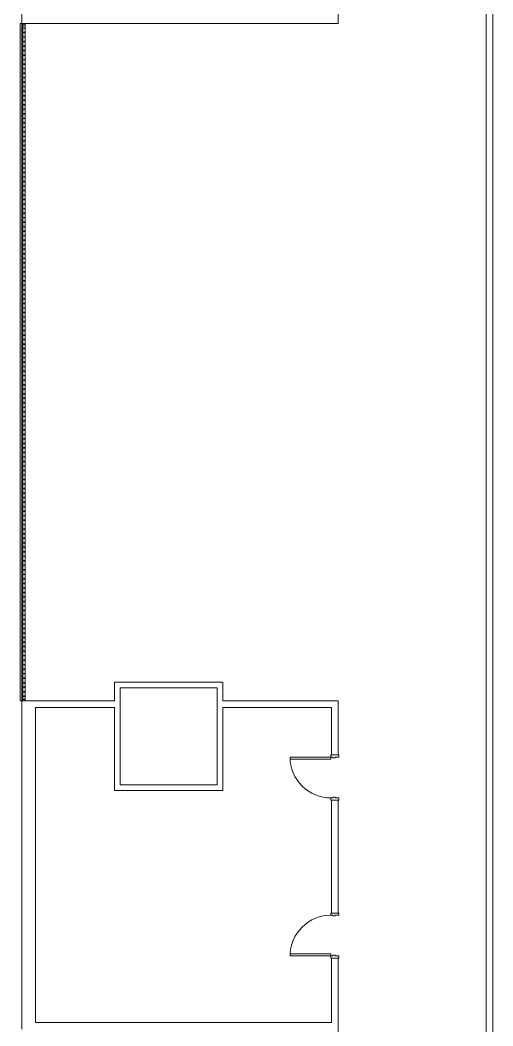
# Model space of a CAD drawing. Header units: inches. Extents: x 436 to 1284, y -1573 to 2891.
# Drawn here: x 471 to 890, y 59 to 950 of the extents above; entities that cross this region are included whole.
import ezdxf

# ---------------------------------------------------------------- set-up
doc = ezdxf.new("R2010")
doc.units = ezdxf.units.IN
doc.header["$MEASUREMENT"] = 0
for name, color, linetype, lineweight in [('A-DOOR', 31, 'Continuous', 9), ('A-DOOR-FRAM', 31, 'Continuous', 9), ('A-FLOR-HRAL', 11, 'Continuous', 9), ('A-WALL', 113, 'Continuous', 9), ('I-WALL', 2, 'Continuous', 9)]:
    doc.layers.add(name, color=color, linetype=linetype, lineweight=lineweight)

# ---------------------------------------------------------------- blocks, each defined once
blk = doc.blocks.new('Door-Single_CE_ - HM Door-2_ HM Frame-5141869-LEVEL 1 Map Export')
at = {"layer": 'A-DOOR'}
for p, q in [((16.25, -39.5), (16.25, -3.5)), ((16.25, -3.5), (18, -3.5)), ((16.25, -39.5), (16.25, -3.5)), ((18, -3.5), (16.25, -3.5)), ((18, -3.5), (18, -39.5)), ((18, -3.5), (18, -39.5)), ((18, -39.5), (16.25, -39.5)), ((18, -39.5), (16.25, -39.5))]:
    blk.add_line(p, q, dxfattribs=at)
blk.add_arc((18, -3.5), 36, 179.5, 270, dxfattribs=at)
blk.add_arc((18, -3.5), 36, 179.5, 270, dxfattribs=at)
blk.add_arc((18, -3.5), 36, 179.5, 270, dxfattribs=at)
blk.add_arc((18, -3.5), 36, 179.5, 270, dxfattribs=at)
at = {"layer": 'A-DOOR-FRAM'}
for p, q in [((-20, 3.5), (-18, 3.5)), ((-20, -3.5), (-20, 3.5)), ((-18, 3.5), (-18, 0.25)), ((-18, 0.25), (-17.5, 0.25)), ((-17.5, 0.25), (-17.5, -1.75)), ((17.5, 0.25), (18, 0.25)), ((17.5, -1.75), (17.5, 0.25)), ((18, 3.5), (20, 3.5)), ((18, 0.25), (18, 3.5)), ((20, 3.5), (20, -3.5)), ((-18, -3.5), (-20, -3.5)), ((-18, -1.75), (-18, -3.5)), ((-17.5, -1.75), (-18, -1.75)), ((18, -1.75), (17.5, -1.75)), ((18, -3.5), (18, -1.75)), ((20, -3.5), (18, -3.5))]:
    blk.add_line(p, q, dxfattribs=at)
blk = doc.blocks.new('Door-Single_CE_ - HM Door-2_ HM Frame-5144392-LEVEL 1 Map Export')
at = {"layer": 'A-DOOR'}
for p, q in [((18, 39.5), (16.25, 39.5)), ((16.25, 39.5), (16.25, 3.5)), ((18, 39.5), (16.25, 39.5)), ((16.25, 39.5), (16.25, 3.5)), ((18, 3.5), (18, 39.5)), ((18, 3.5), (18, 39.5)), ((16.25, 3.5), (18, 3.5)), ((18, 3.5), (16.25, 3.5))]:
    blk.add_line(p, q, dxfattribs=at)
blk.add_arc((18, 3.5), 36, 90, 180.5, dxfattribs=at)
blk.add_arc((18, 3.5), 36, 90, 180.5, dxfattribs=at)
blk.add_arc((18, 3.5), 36, 90, 180.5, dxfattribs=at)
blk.add_arc((18, 3.5), 36, 90, 180.5, dxfattribs=at)
at = {"layer": 'A-DOOR-FRAM'}
for p, q in [((-18, 3.5), (-20, 3.5)), ((-20, 3.5), (-20, -3.5)), ((-18, 1.75), (-18, 3.5)), ((-17.5, 1.75), (-18, 1.75)), ((-17.5, -0.25), (-17.5, 1.75)), ((18, 1.75), (17.5, 1.75)), ((17.5, 1.75), (17.5, -0.25)), ((20, 3.5), (18, 3.5)), ((18, 3.5), (18, 1.75)), ((20, -3.5), (20, 3.5)), ((-20, -3.5), (-18, -3.5)), ((-18, -3.5), (-18, -0.25)), ((-18, -0.25), (-17.5, -0.25)), ((17.5, -0.25), (18, -0.25)), ((18, -0.25), (18, -3.5)), ((18, -3.5), (20, -3.5))]:
    blk.add_line(p, q, dxfattribs=at)
blk = doc.blocks.new('Railing - 1 1_2_-5159287-LEVEL 1 Map Export')
at = {"layer": 'A-FLOR-HRAL'}
for p, q in [((0.75, 0.75), (-0.75, 0.75)), ((-0.75, 0.75), (-0.75, -0.75)), ((0.75, -0.75), (0.75, 0.75)), ((-0.75, -0.75), (0.75, -0.75))]:
    blk.add_line(p, q, dxfattribs=at)
blk = doc.blocks.new('Railing - 1_2_-5159289-LEVEL 1 Map Export')
at = {"layer": 'A-FLOR-HRAL'}
for p, q in [((0.25, 0.25), (-0.25, 0.25)), ((-0.25, 0.25), (-0.25, -0.25)), ((0.25, -0.25), (0.25, 0.25)), ((-0.25, -0.25), (0.25, -0.25))]:
    blk.add_line(p, q, dxfattribs=at)
blk = doc.blocks.new('Railing - Railing-5159295-LEVEL 1 Map Export')
at = {"layer": 'A-FLOR-HRAL'}
for p, q in [((473.59, 347.38), (473.59, 947.38)), ((475.59, 347.38), (475.59, 947.38))]:
    blk.add_line(p, q, dxfattribs=at)
at = {"rotation": 180}
for name, p in [('Railing - 1 1_2_-5159287-LEVEL 1 Map Export', (474.59, 946.63)), ('Railing - 1_2_-5159289-LEVEL 1 Map Export', (474.59, 943.38)), ('Railing - 1_2_-5159289-LEVEL 1 Map Export', (474.59, 939.38)), ('Railing - 1_2_-5159289-LEVEL 1 Map Export', (474.59, 935.38)), ('Railing - 1_2_-5159289-LEVEL 1 Map Export', (474.59, 931.38)), ('Railing - 1_2_-5159289-LEVEL 1 Map Export', (474.59, 927.38)), ('Railing - 1_2_-5159289-LEVEL 1 Map Export', (474.59, 923.38)), ('Railing - 1_2_-5159289-LEVEL 1 Map Export', (474.59, 919.38)), ('Railing - 1_2_-5159289-LEVEL 1 Map Export', (474.59, 915.38)), ('Railing - 1_2_-5159289-LEVEL 1 Map Export', (474.59, 911.38)), ('Railing - 1_2_-5159289-LEVEL 1 Map Export', (474.59, 907.38)), ('Railing - 1_2_-5159289-LEVEL 1 Map Export', (474.59, 903.38)), ('Railing - 1_2_-5159289-LEVEL 1 Map Export', (474.59, 899.38)), ('Railing - 1_2_-5159289-LEVEL 1 Map Export', (474.59, 895.38)), ('Railing - 1_2_-5159289-LEVEL 1 Map Export', (474.59, 891.38)), ('Railing - 1_2_-5159289-LEVEL 1 Map Export', (474.59, 887.38)), ('Railing - 1_2_-5159289-LEVEL 1 Map Export', (474.59, 883.38)), ('Railing - 1_2_-5159289-LEVEL 1 Map Export', (474.59, 879.38)), ('Railing - 1_2_-5159289-LEVEL 1 Map Export', (474.59, 875.38)), ('Railing - 1_2_-5159289-LEVEL 1 Map Export', (474.59, 871.38)), ('Railing - 1_2_-5159289-LEVEL 1 Map Export', (474.59, 867.38)), ('Railing - 1_2_-5159289-LEVEL 1 Map Export', (474.59, 863.38)), ('Railing - 1_2_-5159289-LEVEL 1 Map Export', (474.59, 859.38)), ('Railing - 1_2_-5159289-LEVEL 1 Map Export', (474.59, 855.38)), ('Railing - 1_2_-5159289-LEVEL 1 Map Export', (474.59, 851.38)), ('Railing - 1_2_-5159289-LEVEL 1 Map Export', (474.59, 847.38)), ('Railing - 1_2_-5159289-LEVEL 1 Map Export', (474.59, 843.38)), ('Railing - 1_2_-5159289-LEVEL 1 Map Export', (474.59, 839.38)), ('Railing - 1_2_-5159289-LEVEL 1 Map Export', (474.59, 835.38)), ('Railing - 1_2_-5159289-LEVEL 1 Map Export', (474.59, 831.38)), ('Railing - 1_2_-5159289-LEVEL 1 Map Export', (474.59, 827.38)), ('Railing - 1_2_-5159289-LEVEL 1 Map Export', (474.59, 823.38)), ('Railing - 1_2_-5159289-LEVEL 1 Map Export', (474.59, 819.38)), ('Railing - 1_2_-5159289-LEVEL 1 Map Export', (474.59, 815.38)), ('Railing - 1_2_-5159289-LEVEL 1 Map Export', (474.59, 811.38)), ('Railing - 1_2_-5159289-LEVEL 1 Map Export', (474.59, 807.38)), ('Railing - 1_2_-5159289-LEVEL 1 Map Export', (474.59, 803.38)), ('Railing - 1_2_-5159289-LEVEL 1 Map Export', (474.59, 799.38)), ('Railing - 1_2_-5159289-LEVEL 1 Map Export', (474.59, 795.38)), ('Railing - 1_2_-5159289-LEVEL 1 Map Export', (474.59, 791.38)), ('Railing - 1_2_-5159289-LEVEL 1 Map Export', (474.59, 787.38)), ('Railing - 1_2_-5159289-LEVEL 1 Map Export', (474.59, 783.38)), ('Railing - 1_2_-5159289-LEVEL 1 Map Export', (474.59, 779.38)), ('Railing - 1_2_-5159289-LEVEL 1 Map Export', (474.59, 775.38)), ('Railing - 1_2_-5159289-LEVEL 1 Map Export', (474.59, 771.38)), ('Railing - 1_2_-5159289-LEVEL 1 Map Export', (474.59, 767.38)), ('Railing - 1_2_-5159289-LEVEL 1 Map Export', (474.59, 763.38)), ('Railing - 1_2_-5159289-LEVEL 1 Map Export', (474.59, 759.38)), ('Railing - 1_2_-5159289-LEVEL 1 Map Export', (474.59, 755.38)), ('Railing - 1_2_-5159289-LEVEL 1 Map Export', (474.59, 751.38)), ('Railing - 1_2_-5159289-LEVEL 1 Map Export', (474.59, 747.38)), ('Railing - 1_2_-5159289-LEVEL 1 Map Export', (474.59, 743.38)), ('Railing - 1_2_-5159289-LEVEL 1 Map Export', (474.59, 739.38)), ('Railing - 1_2_-5159289-LEVEL 1 Map Export', (474.59, 735.38)), ('Railing - 1_2_-5159289-LEVEL 1 Map Export', (474.59, 731.38)), ('Railing - 1_2_-5159289-LEVEL 1 Map Export', (474.59, 727.38)), ('Railing - 1_2_-5159289-LEVEL 1 Map Export', (474.59, 723.38)), ('Railing - 1_2_-5159289-LEVEL 1 Map Export', (474.59, 719.38)), ('Railing - 1_2_-5159289-LEVEL 1 Map Export', (474.59, 715.38)), ('Railing - 1_2_-5159289-LEVEL 1 Map Export', (474.59, 711.38)), ('Railing - 1_2_-5159289-LEVEL 1 Map Export', (474.59, 707.38)), ('Railing - 1_2_-5159289-LEVEL 1 Map Export', (474.59, 703.38)), ('Railing - 1_2_-5159289-LEVEL 1 Map Export', (474.59, 699.38)), ('Railing - 1_2_-5159289-LEVEL 1 Map Export', (474.59, 695.38)), ('Railing - 1_2_-5159289-LEVEL 1 Map Export', (474.59, 691.38)), ('Railing - 1_2_-5159289-LEVEL 1 Map Export', (474.59, 687.38)), ('Railing - 1_2_-5159289-LEVEL 1 Map Export', (474.59, 683.38)), ('Railing - 1_2_-5159289-LEVEL 1 Map Export', (474.59, 679.38)), ('Railing - 1_2_-5159289-LEVEL 1 Map Export', (474.59, 675.38)), ('Railing - 1_2_-5159289-LEVEL 1 Map Export', (474.59, 671.38)), ('Railing - 1_2_-5159289-LEVEL 1 Map Export', (474.59, 667.38)), ('Railing - 1_2_-5159289-LEVEL 1 Map Export', (474.59, 663.38)), ('Railing - 1_2_-5159289-LEVEL 1 Map Export', (474.59, 659.38)), ('Railing - 1_2_-5159289-LEVEL 1 Map Export', (474.59, 655.38)), ('Railing - 1_2_-5159289-LEVEL 1 Map Export', (474.59, 651.38)), ('Railing - 1_2_-5159289-LEVEL 1 Map Export', (474.59, 647.38)), ('Railing - 1_2_-5159289-LEVEL 1 Map Export', (474.59, 643.38)), ('Railing - 1_2_-5159289-LEVEL 1 Map Export', (474.59, 639.38)), ('Railing - 1_2_-5159289-LEVEL 1 Map Export', (474.59, 635.38)), ('Railing - 1_2_-5159289-LEVEL 1 Map Export', (474.59, 631.38)), ('Railing - 1_2_-5159289-LEVEL 1 Map Export', (474.59, 627.38)), ('Railing - 1_2_-5159289-LEVEL 1 Map Export', (474.59, 623.38)), ('Railing - 1_2_-5159289-LEVEL 1 Map Export', (474.59, 619.38)), ('Railing - 1_2_-5159289-LEVEL 1 Map Export', (474.59, 615.38)), ('Railing - 1_2_-5159289-LEVEL 1 Map Export', (474.59, 611.38)), ('Railing - 1_2_-5159289-LEVEL 1 Map Export', (474.59, 607.38)), ('Railing - 1_2_-5159289-LEVEL 1 Map Export', (474.59, 603.38)), ('Railing - 1_2_-5159289-LEVEL 1 Map Export', (474.59, 599.38)), ('Railing - 1_2_-5159289-LEVEL 1 Map Export', (474.59, 595.38)), ('Railing - 1_2_-5159289-LEVEL 1 Map Export', (474.59, 591.38)), ('Railing - 1_2_-5159289-LEVEL 1 Map Export', (474.59, 587.38)), ('Railing - 1_2_-5159289-LEVEL 1 Map Export', (474.59, 583.38)), ('Railing - 1_2_-5159289-LEVEL 1 Map Export', (474.59, 579.38)), ('Railing - 1_2_-5159289-LEVEL 1 Map Export', (474.59, 575.38)), ('Railing - 1_2_-5159289-LEVEL 1 Map Export', (474.59, 571.38)), ('Railing - 1_2_-5159289-LEVEL 1 Map Export', (474.59, 567.38)), ('Railing - 1_2_-5159289-LEVEL 1 Map Export', (474.59, 563.38)), ('Railing - 1_2_-5159289-LEVEL 1 Map Export', (474.59, 559.38)), ('Railing - 1_2_-5159289-LEVEL 1 Map Export', (474.59, 555.38)), ('Railing - 1_2_-5159289-LEVEL 1 Map Export', (474.59, 551.38)), ('Railing - 1_2_-5159289-LEVEL 1 Map Export', (474.59, 547.38)), ('Railing - 1_2_-5159289-LEVEL 1 Map Export', (474.59, 543.38)), ('Railing - 1_2_-5159289-LEVEL 1 Map Export', (474.59, 539.38)), ('Railing - 1_2_-5159289-LEVEL 1 Map Export', (474.59, 535.38)), ('Railing - 1_2_-5159289-LEVEL 1 Map Export', (474.59, 531.38)), ('Railing - 1_2_-5159289-LEVEL 1 Map Export', (474.59, 527.38)), ('Railing - 1_2_-5159289-LEVEL 1 Map Export', (474.59, 523.38)), ('Railing - 1_2_-5159289-LEVEL 1 Map Export', (474.59, 519.38)), ('Railing - 1_2_-5159289-LEVEL 1 Map Export', (474.59, 515.38)), ('Railing - 1_2_-5159289-LEVEL 1 Map Export', (474.59, 511.38)), ('Railing - 1_2_-5159289-LEVEL 1 Map Export', (474.59, 507.38)), ('Railing - 1_2_-5159289-LEVEL 1 Map Export', (474.59, 503.38)), ('Railing - 1_2_-5159289-LEVEL 1 Map Export', (474.59, 499.38)), ('Railing - 1_2_-5159289-LEVEL 1 Map Export', (474.59, 495.38)), ('Railing - 1_2_-5159289-LEVEL 1 Map Export', (474.59, 491.38)), ('Railing - 1_2_-5159289-LEVEL 1 Map Export', (474.59, 487.38)), ('Railing - 1_2_-5159289-LEVEL 1 Map Export', (474.59, 483.38)), ('Railing - 1_2_-5159289-LEVEL 1 Map Export', (474.59, 479.38)), ('Railing - 1_2_-5159289-LEVEL 1 Map Export', (474.59, 475.38)), ('Railing - 1_2_-5159289-LEVEL 1 Map Export', (474.59, 471.38)), ('Railing - 1_2_-5159289-LEVEL 1 Map Export', (474.59, 467.38)), ('Railing - 1_2_-5159289-LEVEL 1 Map Export', (474.59, 463.38)), ('Railing - 1_2_-5159289-LEVEL 1 Map Export', (474.59, 459.38)), ('Railing - 1_2_-5159289-LEVEL 1 Map Export', (474.59, 455.38)), ('Railing - 1_2_-5159289-LEVEL 1 Map Export', (474.59, 451.38)), ('Railing - 1_2_-5159289-LEVEL 1 Map Export', (474.59, 447.38)), ('Railing - 1_2_-5159289-LEVEL 1 Map Export', (474.59, 443.38)), ('Railing - 1_2_-5159289-LEVEL 1 Map Export', (474.59, 439.38)), ('Railing - 1_2_-5159289-LEVEL 1 Map Export', (474.59, 435.38)), ('Railing - 1_2_-5159289-LEVEL 1 Map Export', (474.59, 431.38)), ('Railing - 1_2_-5159289-LEVEL 1 Map Export', (474.59, 427.38)), ('Railing - 1_2_-5159289-LEVEL 1 Map Export', (474.59, 423.38)), ('Railing - 1_2_-5159289-LEVEL 1 Map Export', (474.59, 419.38)), ('Railing - 1_2_-5159289-LEVEL 1 Map Export', (474.59, 415.38)), ('Railing - 1_2_-5159289-LEVEL 1 Map Export', (474.59, 411.38)), ('Railing - 1_2_-5159289-LEVEL 1 Map Export', (474.59, 407.38)), ('Railing - 1_2_-5159289-LEVEL 1 Map Export', (474.59, 403.38)), ('Railing - 1_2_-5159289-LEVEL 1 Map Export', (474.59, 399.38)), ('Railing - 1_2_-5159289-LEVEL 1 Map Export', (474.59, 395.38)), ('Railing - 1_2_-5159289-LEVEL 1 Map Export', (474.59, 391.38)), ('Railing - 1_2_-5159289-LEVEL 1 Map Export', (474.59, 387.38)), ('Railing - 1_2_-5159289-LEVEL 1 Map Export', (474.59, 383.38)), ('Railing - 1_2_-5159289-LEVEL 1 Map Export', (474.59, 379.38)), ('Railing - 1_2_-5159289-LEVEL 1 Map Export', (474.59, 375.38)), ('Railing - 1_2_-5159289-LEVEL 1 Map Export', (474.59, 371.38)), ('Railing - 1_2_-5159289-LEVEL 1 Map Export', (474.59, 367.38)), ('Railing - 1_2_-5159289-LEVEL 1 Map Export', (474.59, 363.38)), ('Railing - 1_2_-5159289-LEVEL 1 Map Export', (474.59, 359.38)), ('Railing - 1 1_2_-5159287-LEVEL 1 Map Export', (474.59, 348.13)), ('Railing - 1_2_-5159289-LEVEL 1 Map Export', (474.59, 355.38)), ('Railing - 1_2_-5159289-LEVEL 1 Map Export', (474.59, 351.38))]:
    blk.add_blockref(name, p, dxfattribs=at)
blk = doc.blocks.new('Handrail Type - Handrail_Internal_-5159398-LEVEL 1 Map Export')
at = {"layer": 'A-FLOR-HRAL'}
for p, q in [((471.09, 947.38), (471.09, 347.38)), ((471.84, 947.38), (471.64, 947.38)), ((472.59, 347.38), (472.59, 947.38)), ((471.64, 347.38), (471.84, 347.38))]:
    blk.add_line(p, q, dxfattribs=at)
blk = doc.blocks.new('Handrail Type - Handrail_Internal_-V5-LEVEL 1 Map Export')
at = {"layer": 'A-FLOR-HRAL'}
for p, q in [((471.09, 947.38), (472.59, 947.38)), ((471.09, 347.38), (471.09, 947.38)), ((472.59, 347.38), (472.59, 947.38)), ((471.09, 347.38), (472.59, 347.38))]:
    blk.add_line(p, q, dxfattribs=at)

msp = doc.modelspace()

# ---------------------------------------------------------------- linework, layer by layer
at = {"layer": 'A-WALL', "lineweight": 15}
for p, q in [((883.59, 2213.38), (883.59, -894.62)), ((889.59, -894.62), (889.59, 2213.38)), ((472.59, 1238.38), (472.59, 947.38)), ((752.59, 947.38), (752.59, 989.38)), ((472.59, 947.38), (752.59, 947.38)), ((472.59, 347.38), (472.59, 56.38)), ((554.59, 347.38), (472.59, 347.38)), ((484.59, 62.38), (484.59, 341.38)), ((484.59, 341.38), (554.59, 341.38)), ((752.59, 347.38), (650.59, 347.38)), ((650.59, 341.38), (746.59, 341.38)), ((746.59, 341.38), (746.59, 299.38)), ((752.59, 299.38), (752.59, 347.38)), ((746.59, 299.38), (752.59, 299.38)), ((752.59, 259.38), (746.59, 259.38)), ((746.59, 259.38), (746.59, 159.38)), ((752.59, 159.38), (752.59, 259.38)), ((746.59, 159.38), (752.59, 159.38)), ((752.59, 119.38), (746.59, 119.38)), ((746.59, 119.38), (746.59, 62.38)), ((752.59, -894.62), (752.59, 119.38)), ((746.59, 62.38), (484.59, 62.38))]:
    msp.add_line(p, q, dxfattribs=at)
at = {"layer": 'I-WALL', "lineweight": 15}
for p, q in [((650.59, 363.88), (554.59, 363.88)), ((554.59, 363.88), (554.59, 347.38)), ((559.59, 358.88), (645.59, 358.88)), ((559.59, 272.88), (559.59, 358.88)), ((645.59, 358.88), (645.59, 272.88)), ((650.59, 347.38), (650.59, 363.88)), ((554.59, 341.38), (554.59, 267.88)), ((650.59, 267.88), (650.59, 341.38)), ((554.59, 267.88), (650.59, 267.88)), ((645.59, 272.88), (559.59, 272.88))]:
    msp.add_line(p, q, dxfattribs=at)

# ---------------------------------------------------------------- block references
at = {"layer": 'A-DOOR'}
for name, p, rotation in [('Door-Single_CE_ - HM Door-2_ HM Frame-5144392-LEVEL 1 Map Export', (749.59, 279.38), 89.99999999999972), ('Door-Single_CE_ - HM Door-2_ HM Frame-5141869-LEVEL 1 Map Export', (749.59, 139.38), 269.9999999999997)]:
    msp.add_blockref(name, p, dxfattribs=dict(at, rotation=rotation))
at = {"layer": 'A-FLOR-HRAL'}
for name in ['Handrail Type - Handrail_Internal_-5159398-LEVEL 1 Map Export', 'Handrail Type - Handrail_Internal_-V5-LEVEL 1 Map Export', 'Railing - Railing-5159295-LEVEL 1 Map Export']:
    msp.add_blockref(name, (0, 0), dxfattribs=at)

doc.saveas('drawing.dxf')
